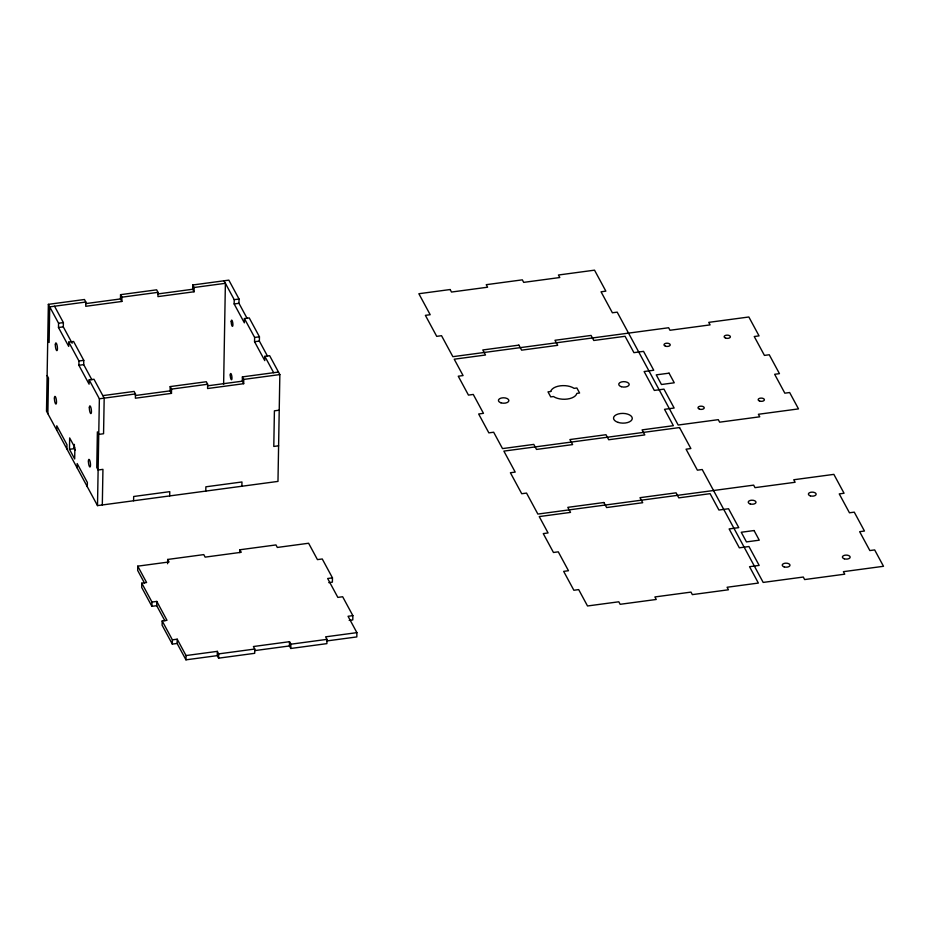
<?xml version="1.0" encoding="UTF-8"?>
<svg xmlns="http://www.w3.org/2000/svg" width="930" height="930" viewBox="0 0 930 930"><rect width="100%" height="100%" fill="white"/><g stroke="black" fill="none" stroke-linecap="round" stroke-linejoin="round"><path stroke-width="1.4" d="M247.124 318.409L238.964 303.308L239.045 299.03L228.838 280.139L192.743 284.987L194.103 287.498L194.033 291.776L157.937 296.612L158.007 292.346L156.647 289.823L120.551 294.671L121.911 297.182L121.842 301.459L85.746 306.296L85.816 302.029L84.456 299.507L48.36 304.343L46.5 411.176L97.499 505.606L277.977 481.403L279.849 374.581L269.642 355.69L264.829 356.341L264.759 360.608L254.553 341.717L254.634 337.45L244.427 318.56L249.24 317.921L259.447 336.8L259.365 341.077L267.526 356.19M47.86 413.699L48.476 378.08L47.116 375.569M56.695 430.067L56.777 425.789L66.972 444.68L66.902 448.946M91.861 379.742L83.7 364.63L83.781 360.363L73.575 341.473L68.762 342.124L68.692 346.39L58.485 327.511L58.567 323.233L48.36 304.343M72.145 343.228L63.298 326.86L63.38 322.594L54.533 306.226M69.471 449.306L69.669 437.925L74.877 447.563L74.679 458.932L69.471 449.306L74.284 448.655L74.365 444.389M77.097 467.837L77.178 463.559L87.374 482.449L87.304 486.727M102.312 504.967L102.939 469.359L98.127 469.999L96.767 467.476L97.383 431.869L98.743 434.391L103.556 433.74L104.183 398.133L93.977 379.254L89.164 379.893L89.094 384.171L78.887 365.281L78.969 361.003L68.762 342.124M97.499 505.606L99.371 398.784L89.164 379.893M121.842 301.459L120.482 298.937L120.551 294.671M133.595 500.77L133.676 496.492L169.772 491.656L169.69 495.923M102.823 395.622L134.106 391.425L135.466 393.936L135.385 398.214L171.48 393.367L171.562 389.1L170.202 386.578L206.297 381.742L207.657 384.253L207.576 388.531L243.672 383.695L243.753 379.417L242.393 376.894L278.489 372.058M328.778 582.622L332.382 582.134L332.463 577.856L322.257 558.976L317.444 559.616L308.609 543.248L277.326 547.445L275.966 544.933L239.87 549.77L241.23 552.292L205.135 557.128L203.775 554.606L167.679 559.453L169.039 561.964L137.756 566.161L137.675 570.439L144.476 583.029M137.756 566.161L146.591 582.529L141.779 583.18L141.709 587.446L151.904 606.337L156.717 605.697L164.877 620.798M151.904 606.337L151.985 602.059L141.779 583.18M156.717 605.697L156.798 601.419L151.985 602.059M156.798 601.419L166.993 620.31L162.18 620.949L162.111 625.227L172.306 644.106L177.119 643.467L185.965 659.835L217.248 655.638L218.608 658.161L254.704 653.313L254.774 649.047L253.413 646.524L289.509 641.688L290.869 644.199L290.799 648.477L326.895 643.63L326.965 639.363L325.605 636.841L356.888 632.644L356.818 636.922L326.953 640.921M171.48 393.367L170.12 390.856L170.202 386.578M167.598 563.72L167.679 559.453M172.306 644.106L172.387 639.84L162.18 620.949M177.119 643.467L177.2 639.189L172.387 639.84M185.965 659.835L186.035 655.557L177.2 639.189M194.033 291.776L192.673 289.253L192.743 284.987M205.786 491.087L205.867 486.809L241.963 481.973L241.881 486.25M217.248 655.638L217.318 651.36L186.035 655.557M218.608 658.161L218.678 653.883L217.318 651.36M223.619 384.439L225.386 283.313L194.103 287.498M244.427 318.56L244.358 322.838L234.151 303.947L234.232 299.681L224.025 280.79M243.672 383.695L242.312 381.172L242.393 376.894M239.812 552.618L239.87 549.77M290.799 648.477L289.439 645.955L289.509 641.688M332.463 577.856L327.651 578.507L337.846 597.397L342.659 596.746L352.865 615.637L352.784 619.903L349.18 620.391M85.816 302.029L49.72 306.865L49.104 342.473L47.744 339.962M121.911 297.182L158.007 292.346M85.769 303.599L120.482 298.937M157.96 293.915L192.673 289.253M58.567 323.233L63.38 322.594M234.232 299.681L239.045 299.03M58.485 327.511L63.298 326.86M234.151 303.947L238.964 303.308M78.969 361.003L83.781 360.363M254.634 337.45L259.447 336.8M78.887 365.281L83.7 364.63M254.553 341.717L259.365 341.077M99.371 398.784L135.466 393.936M171.562 389.1L207.657 384.253M243.753 379.417L279.849 374.581M135.42 395.506L170.12 390.856M207.611 385.822L242.312 381.172M279.221 410.188L274.408 410.827L273.792 446.447L278.605 445.796M352.865 615.637L348.053 616.276L356.888 632.644M218.678 653.883L254.774 649.047M290.869 644.199L326.965 639.363M254.727 650.605L289.439 645.955M264.829 356.341L273.676 372.709M73.83 447.807L75.191 450.329M450.143 289.532L418.86 293.729L430.195 314.712L425.382 315.351L436.716 336.346L441.529 335.695L452.864 356.678L668.635 327.744L669.995 330.266L710.102 324.884L708.741 322.361L748.848 316.991L759.054 335.87L754.242 336.521L764.437 355.4L769.25 354.76L779.456 373.651L774.644 374.29L784.839 393.181L789.651 392.53L798.498 408.898L758.392 414.28L759.752 416.803L719.646 422.174L718.286 419.663L678.179 425.033L617.194 312.143L612.382 312.782L601.047 291.799L605.86 291.148L594.526 270.165L558.43 275.013L559.79 277.524L523.695 282.371L522.335 279.849L486.239 284.685L487.599 287.207L451.503 292.043L450.143 289.532M518.882 345.123L482.786 349.971L485.507 355.004L454.224 359.201L463.07 375.569L458.258 376.208L468.453 395.099L473.265 394.448L483.472 413.339L478.659 413.99L488.855 432.869L493.667 432.229L502.514 448.597L533.797 444.401L536.517 449.434L572.613 444.598L569.892 439.553L605.988 434.717L608.708 439.75L644.804 434.915L642.084 429.881L673.367 425.684L664.52 409.316L674.145 408.026L663.95 389.135L654.325 390.426L644.118 371.535L653.744 370.245L643.548 351.366L633.923 352.656L625.076 336.288L593.793 340.485L591.073 335.439L554.977 340.287L557.698 345.321L521.602 350.157L518.882 345.123M669.065 373.163L656.243 374.871L661.451 384.509L674.262 382.788L669.065 373.163M550.758 391.483L548.003 391.856L550.723 396.889L553.478 396.529A13.125 6.824 1 0 0 567.37 399.051A13.125 6.824 1 0 0 576.832 393.39L579.599 393.018L576.879 387.984L574.112 388.356A13.125 6.824 1 0 0 560.22 385.834A13.125 6.824 1 0 0 550.758 391.483M679.539 427.556L503.874 451.108L515.208 472.103L510.396 472.742L521.73 493.725L526.543 493.086L537.877 514.069L753.649 485.135L755.009 487.646L795.115 482.275L793.755 479.752L833.861 474.37L844.056 493.26L839.244 493.9L849.45 512.79L854.263 512.151L864.458 531.03L859.646 531.681L869.852 550.56L874.665 549.921L883.5 566.289L843.394 571.671L844.754 574.182L804.648 579.564L803.288 577.042L763.181 582.424L702.208 469.522L697.395 470.173L686.061 449.19L690.874 448.539L679.539 427.556M603.896 502.514L567.8 507.35L570.52 512.395L539.237 516.58L548.072 532.948L543.26 533.599L553.466 552.49L558.279 551.839L568.474 570.729L563.661 571.369L573.868 590.259L578.681 589.608L587.516 605.976L618.799 601.791L620.159 604.302L656.255 599.466L654.894 596.944L690.99 592.108L692.35 594.619L728.446 589.783L727.086 587.26L758.369 583.064L749.534 566.696L759.159 565.405L748.952 546.526L739.327 547.817L729.132 528.926L738.757 527.635L728.55 508.745L718.925 510.035L710.09 493.667L678.807 497.864L676.087 492.83L639.991 497.678L642.711 502.712L606.616 507.548L603.896 502.514M754.067 530.542L741.257 532.262L746.453 541.899L759.264 540.179L754.067 530.542M844.312 558.814A3.871 2.011 1 0 0 850.16 557.175A3.871 2.011 1 0 0 844.382 555.326A3.871 2.011 1 0 0 844.312 558.814M810.309 495.853A3.871 2.011 1 0 0 816.156 494.214A3.871 2.011 1 0 0 810.379 492.365A3.871 2.011 1 0 0 810.309 495.853M750.15 503.921A3.871 2.011 1 0 0 755.997 502.281A3.871 2.011 1 0 0 750.219 500.433A3.871 2.011 1 0 0 750.15 503.921M784.153 566.882A3.871 2.011 1 0 0 790 565.242A3.871 2.011 1 0 0 784.223 563.394A3.871 2.011 1 0 0 784.153 566.882M759.682 401.097A3.127 1.627 1 0 0 764.402 399.772A3.127 1.627 1 0 0 759.74 398.284A3.127 1.627 1 0 0 759.682 401.097M699.523 409.165A3.127 1.627 1 0 0 704.242 407.84A3.127 1.627 1 0 0 699.581 406.352A3.127 1.627 1 0 0 699.523 409.165M665.52 346.204A3.127 1.627 1 0 0 670.239 344.879A3.127 1.627 1 0 0 665.578 343.391A3.127 1.627 1 0 0 665.52 346.204M725.679 338.136A3.127 1.627 1 0 0 730.399 336.811A3.127 1.627 1 0 0 725.737 335.323A3.127 1.627 1 0 0 725.679 338.136M621.287 386.682A5.255 2.732 1 0 0 629.203 384.462A5.255 2.732 1 0 0 621.38 381.963A5.255 2.732 1 0 0 621.287 386.682M500.968 402.818A5.255 2.732 1 0 0 508.884 400.598A5.255 2.732 1 0 0 501.061 398.098A5.255 2.732 1 0 0 500.968 402.818M618.136 422.406A9.381 4.871 1 0 0 632.284 418.442A9.381 4.871 1 0 0 618.299 413.966A9.381 4.871 1 0 0 618.136 422.406M231.221 321.536A3.127 0.744 82.4 0 0 232.407 326.337A3.127 0.744 82.4 0 0 232.558 321.838A3.127 0.744 82.4 0 0 231.221 321.536M230.28 374.953A3.127 0.744 82.4 0 0 231.477 379.742A3.127 0.744 82.4 0 0 231.628 375.255A3.127 0.744 82.4 0 0 230.28 374.953M54.417 398.11A3.871 0.93 82.4 0 0 55.905 404.05A3.871 0.93 82.4 0 0 56.079 398.47A3.871 0.93 82.4 0 0 54.417 398.11M88.42 461.059A3.871 0.93 82.4 0 0 89.896 467A3.871 0.93 82.4 0 0 90.082 461.431A3.871 0.93 82.4 0 0 88.42 461.059M89.35 407.642A3.871 0.93 82.4 0 0 90.838 413.583A3.871 0.93 82.4 0 0 91.024 408.014A3.871 0.93 82.4 0 0 89.35 407.642M55.347 344.693A3.871 0.93 82.4 0 0 56.835 350.633A3.871 0.93 82.4 0 0 57.021 345.053A3.871 0.93 82.4 0 0 55.347 344.693"/></g></svg>
